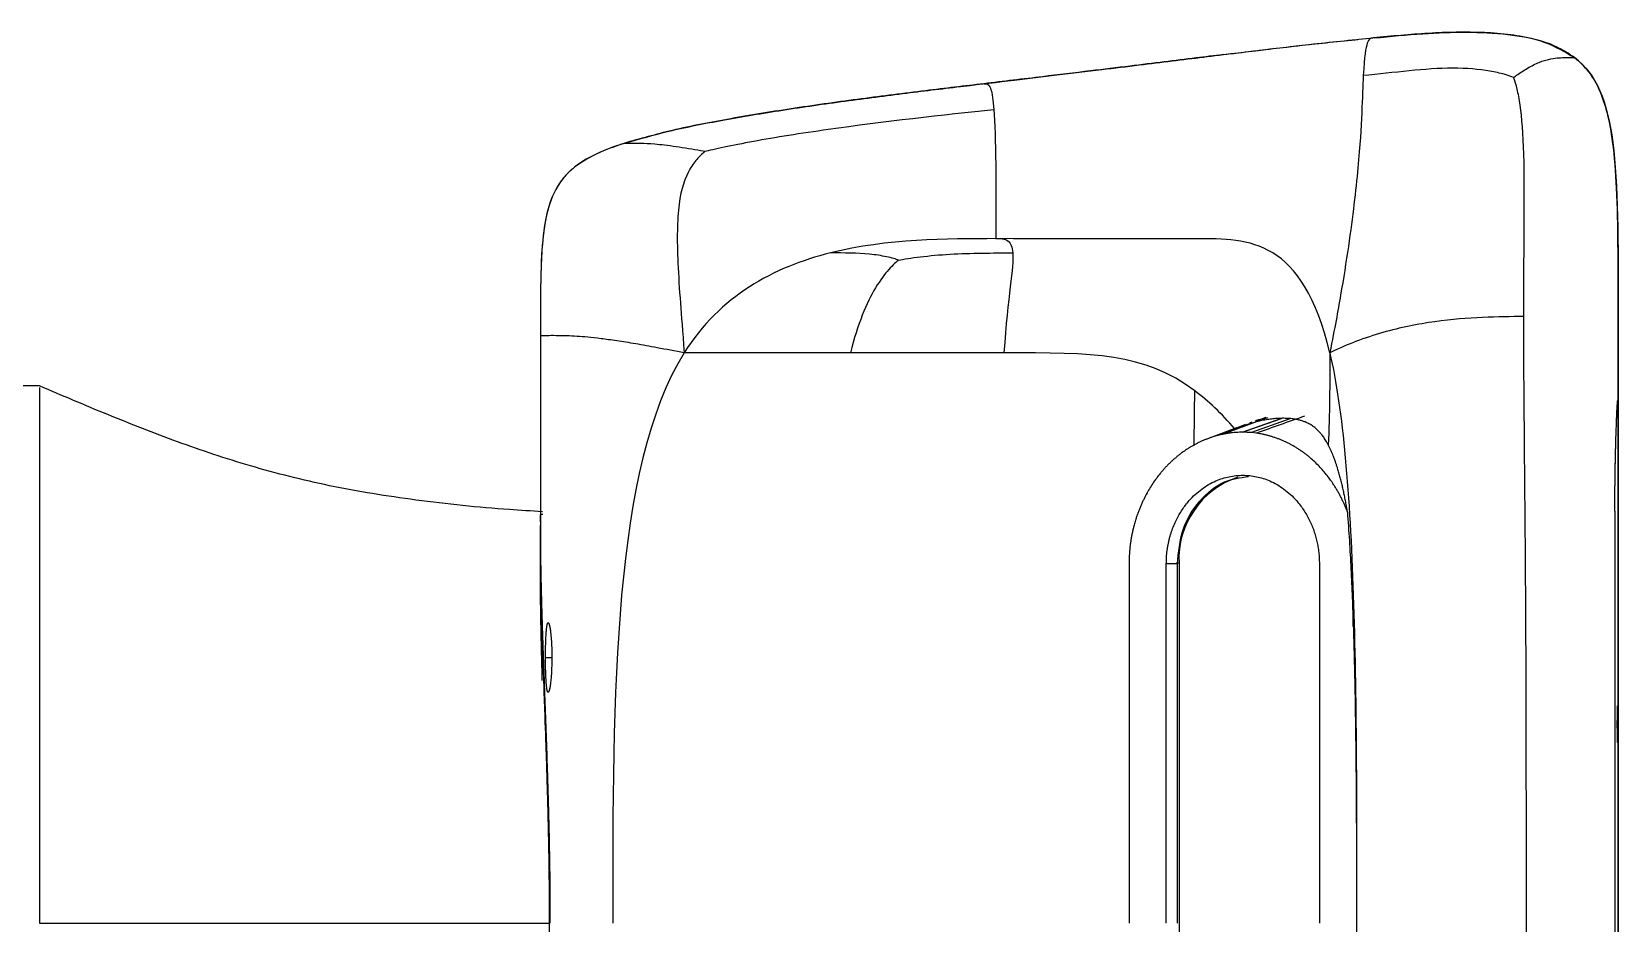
# Model space of a CAD drawing. Header units: millimetres. Extents: x 0 to 1189, y 0 to 841.
# Drawn here: x 848.8 to 920.6, y 315.5 to 355.8 of the extents above; entities that cross this region are included whole.
import ezdxf

# ---------------------------------------------------------------- set-up
doc = ezdxf.new("R2010")
doc.units = ezdxf.units.MM

msp = doc.modelspace()

# ---------------------------------------------------------------- linework, layer by layer
at = {"color": 7, "linetype": 'Continuous', "lineweight": 25}
for p, q in [((891.912, 353.469), (891.913, 353.469)), ((892.458, 346.466), (892.731, 346.452)), ((849.207, 339.809), (848.282, 339.809)), ((920.6, 291.904), (920.6, 339.15)), ((903.724, 338.063), (903.664, 338.041)), ((905.791, 338.331), (904.014, 337.7)), ((903.335, 337.916), (902, 337.412)), ((903.623, 337.717), (904.035, 337.865)), ((904.234, 337.675), (904.014, 337.7)), ((920.449, 334.15), (920.449, 296.904)), ((920.449, 334.15), (920.449, 296.904)), ((871.851, 332.061), (871.851, 333.513)), ((898.482, 332.029), (898.477, 331.776)), ((900.163, 315.527), (900.163, 331.777)), ((900.663, 331.777), (900.163, 331.777)), ((900.738, 331.8), (900.626, 331.8)), ((900.663, 315.527), (900.663, 331.777)), ((900.738, 331.8), (900.738, 299.3)), ((900.738, 331.8), (900.738, 299.3)), ((907.084, 331.777), (907.084, 315.527))]:
    msp.add_line(p, q, dxfattribs=at)
at = {"color": 8, "linetype": 'Continuous', "lineweight": 25}
for p, q in [((903.71, 338.046), (902.272, 337.507)), ((903.993, 338.13), (902.486, 337.569)), ((904.272, 338.201), (902.701, 337.62)), ((905.377, 338.346), (903.623, 337.717)), ((904.035, 338.168), (903.918, 338.125)), ((904.035, 337.865), (905.377, 338.346)), ((904.659, 338.378), (904.177, 338.199)), ((904.376, 338.296), (904.192, 338.227)), ((904.743, 338.375), (904.465, 338.272)), ((900.738, 331.8), (900.667, 331.8)), ((872.085, 327.537), (872.371, 327.537))]:
    msp.add_line(p, q, dxfattribs=at)
at = {"color": 7, "linetype": 'Continuous', "lineweight": 25, "flags": 128}
msp.add_lwpolyline([(898.477, 331.776), (898.477, 326.251), (898.477, 322.677), (898.477, 319.102), (898.477, 315.527)], dxfattribs=at)
at = {"color": 8, "linetype": 'Continuous', "lineweight": 25}
msp.add_arc((904.65, 331.978), 3.917, 108.7427, 182.59116, dxfattribs=at)
at = {"color": 7, "linetype": 'Continuous', "lineweight": 25}
for points, knots in [([(875.632, 350.773), (876.308, 350.965), (877.783, 351.384), (880.188, 351.848), (882.844, 352.293), (885.614, 352.688), (888.348, 353.041), (890.901, 353.349), (893.17, 353.618), (895.247, 353.867), (897.131, 354.095), (898.869, 354.307), (900.401, 354.496), (901.842, 354.674), (903.62, 354.895), (905.861, 355.157), (907.715, 355.371), (908.736, 355.461), (908.821, 355.469)], [0, 0, 0, 0, 0.062771, 0.1371, 0.218832, 0.303684, 0.387314, 0.465356, 0.533679, 0.591594, 0.652429, 0.703383, 0.748163, 0.790469, 0.833189, 0.908364, 0.992295, 1, 1, 1, 1]), ([(902.743, 354.785), (903.346, 354.859), (904.73, 355.028), (906.99, 355.287), (908.649, 355.453), (909.525, 355.541)], [0, 0, 0, 0, 0.267248, 0.612857, 1, 1, 1, 1]), ([(909.525, 355.541), (909.525, 355.541), (909.525, 355.541), (909.252, 355.488), (909.116, 354.714), (909.071, 353.834)], [0, 0, 0, 0, 0.5, 0.75, 1, 1, 1, 1]), ([(918.629, 354.653), (918.364, 354.824), (917.827, 355.174), (916.838, 355.492), (915.723, 355.7), (914.084, 355.827), (912.026, 355.773), (910.356, 355.618), (909.525, 355.541)], [0, 0, 0, 0, 0.109914, 0.22365, 0.341565, 0.466418, 0.734642, 1, 1, 1, 1]), ([(909.568, 355.535), (910.3, 355.607), (911.684, 355.744), (913.705, 355.826), (915.551, 355.734), (917.255, 355.452), (918.19, 354.908), (918.629, 354.653)], [0, 0, 0, 0, 0.238067, 0.450039, 0.652786, 0.837035, 1, 1, 1, 1]), ([(902.743, 354.785), (902.329, 354.734), (901.428, 354.624), (900.029, 354.45), (898.442, 354.255), (896.614, 354.032), (894.414, 353.767), (892.8, 353.574), (891.913, 353.469)], [0, 0, 0, 0, 0.112634, 0.24563, 0.390093, 0.556763, 0.756389, 1, 1, 1, 1]), ([(915.87, 353.755), (915.912, 353.786), (915.978, 353.834), (916.133, 353.941), (916.218, 353.998), (916.392, 354.107), (916.481, 354.161), (916.659, 354.26), (916.748, 354.306), (917.01, 354.431), (917.178, 354.496), (917.485, 354.585), (917.765, 354.637), (918.016, 354.647), (918.136, 354.648), (918.165, 354.648), (918.172, 354.649), (918.173, 354.649), (918.174, 354.649), (918.174, 354.649), (918.176, 354.649), (918.183, 354.649), (918.211, 354.649), (918.314, 354.65), (918.629, 354.653), (918.629, 354.653), (918.629, 354.653)], [0, 0, 0, 0, 0.03125, 0.03125, 0.0625, 0.0625, 0.09375, 0.09375, 0.125, 0.125, 0.1875, 0.1875, 0.25, 0.3125, 0.328125, 0.332031, 0.333008, 0.333252, 0.333252, 0.333496, 0.333984, 0.335937, 0.34375, 0.375, 0.5, 1, 1, 1, 1]), ([(920.6, 339.15), (920.6, 339.212), (920.6, 340.507), (920.6, 342.845), (920.601, 345.985), (920.553, 348.594), (920.41, 350.592), (920.152, 352.079), (919.804, 353.152), (919.32, 354.031), (918.856, 354.448), (918.629, 354.653)], [0, 0, 0, 0, 0.011507, 0.240584, 0.434687, 0.595181, 0.725505, 0.806439, 0.87642, 0.939421, 1, 1, 1, 1]), ([(909.071, 353.834), (909.048, 353.394), (909.014, 352.267), (908.9, 350.275), (908.661, 348.049), (908.416, 346.181), (908.05, 343.89), (907.786, 342.46), (907.554, 341.309)], [0, 0, 0, 0, 0.25, 0.5, 0.625, 0.75, 0.875, 1, 1, 1, 1]), ([(915.87, 353.755), (915.786, 353.787), (915.472, 353.897), (914.593, 354.099), (912.601, 354.268), (910.438, 353.966), (909.071, 353.834)], [0, 0, 0, 0, 0.125, 0.25, 0.5, 1, 1, 1, 1]), ([(916.328, 342.948), (916.328, 346.345), (916.417, 350.123), (916.189, 352.519), (915.995, 353.401), (915.898, 353.681), (915.87, 353.755)], [0, 0, 0, 0, 0.5, 0.75, 0.875, 1, 1, 1, 1]), ([(891.912, 353.469), (891.035, 353.364), (889.201, 353.146), (886.347, 352.787), (883.393, 352.377), (880.535, 351.912), (877.936, 351.423), (876.358, 350.978), (875.632, 350.773)], [0, 0, 0, 0, 0.162176, 0.338691, 0.520011, 0.697373, 0.860867, 1, 1, 1, 1]), ([(892.367, 352.295), (890.126, 352.053), (885.95, 351.594), (881.897, 350.945), (880.103, 350.589), (879.464, 350.441), (879.296, 350.402)], [0, 0, 0, 0, 0.5, 0.75, 0.875, 1, 1, 1, 1]), ([(875.632, 350.773), (875.217, 350.629), (874.469, 350.368), (873.645, 349.915), (873.084, 349.434), (872.626, 348.892), (872.205, 348), (872.018, 346.993), (871.927, 346.069), (871.885, 345.251), (871.863, 344.419), (871.854, 343.649), (871.851, 342.879), (871.851, 342.355), (871.851, 342.082)], [0, 0, 0, 0, 0.1378111, 0.2482241, 0.2929141, 0.3340326, 0.4209007, 0.5294214, 0.592091, 0.6565922, 0.7261493, 0.8072716, 0.899788, 1, 1, 1, 1]), ([(875.632, 350.773), (873.024, 349.934), (872.013, 348.689), (871.86, 344.764), (871.853, 343.438), (871.851, 342.492), (871.851, 341.987), (871.851, 339.302), (871.851, 336.651), (871.851, 333.676)], [0, 0, 0, 0, 0.5, 0.625, 0.6875, 0.6875, 0.75, 0.75, 1, 1, 1, 1]), ([(879.296, 350.402), (879.197, 350.419), (878.847, 350.482), (878.069, 350.612), (876.826, 350.773), (875.632, 350.773), (875.632, 350.773), (875.632, 350.773)], [0, 0, 0, 0, 0.0625, 0.125, 0.25, 0.5, 1, 1, 1, 1]), ([(879.296, 350.402), (879.224, 350.343), (878.978, 350.127), (878.483, 349.471), (878.133, 348.482), (878.032, 346.866), (878.057, 345.426), (878.181, 343.549), (878.285, 342.322), (878.36, 341.309)], [0, 0, 0, 0, 0.125, 0.25, 0.5, 0.625, 0.75, 0.875, 1, 1, 1, 1]), ([(888.056, 345.499), (887.946, 345.538), (887.54, 345.655), (886.492, 345.821), (885.582, 345.821), (884.976, 345.821)], [0, 0, 0, 0, 0.25, 0.5, 1, 1, 1, 1]), ([(888.056, 345.499), (887.964, 345.427), (887.628, 345.132), (886.811, 344.049), (886.2, 342.598), (885.874, 341.309)], [0, 0, 0, 0, 0.25, 0.5, 1, 1, 1, 1]), ([(888.056, 345.499), (888.258, 345.538), (888.996, 345.655), (890.832, 345.821), (892.315, 345.821), (893.222, 345.821)], [0, 0, 0, 0, 0.25, 0.5, 1, 1, 1, 1]), ([(916.328, 342.948), (915.775, 342.94), (914.501, 342.922), (912.716, 342.794), (911.139, 342.524), (909.967, 342.246), (908.723, 341.831), (908.047, 341.539), (907.554, 341.309)], [0, 0, 0, 0, 0.25, 0.5, 0.625, 0.75, 0.875, 1, 1, 1, 1]), ([(920.6, 339.15), (920.602, 340.369), (920.603, 341.61), (920.6, 342.851), (920.6, 342.874)], [0, 0, 0, 0, 0.981389, 1, 1, 1, 1]), ([(871.851, 342.082), (871.851, 341.157), (871.851, 339.159), (871.851, 336.204), (871.852, 334.174), (871.852, 333.226)], [0, 0, 0, 0, 0.315004, 0.680132, 1, 1, 1, 1]), ([(878.36, 341.309), (877.942, 341.386), (877.153, 341.53), (876.152, 341.718), (875.295, 341.855), (874.576, 341.949), (873.972, 342.015), (873.265, 342.071), (872.654, 342.084), (872.167, 342.081), (871.928, 342.082), (871.852, 342.082), (871.852, 342.082), (871.852, 342.082)], [0, 0, 0, 0, 0.053127, 0.10043, 0.147655, 0.193935, 0.240665, 0.287492, 0.402669, 0.525352, 0.678417, 0.839938, 1, 1, 1, 1]), ([(871.946, 334.127), (871.447, 334.157), (869.535, 334.27), (866.313, 334.606), (862.394, 335.227), (858.793, 336.138), (855.457, 337.248), (852.291, 338.495), (850.231, 339.372), (849.207, 339.808)], [0, 0, 0, 0, 0.0634805, 0.2436166, 0.4116434, 0.5675393, 0.7152878, 0.8584658, 1, 1, 1, 1]), ([(849.207, 339.747), (849.207, 339.747), (849.207, 339.748), (849.207, 339.132), (849.207, 338.017), (849.207, 336.408), (849.207, 334.362), (849.207, 331.894), (849.207, 329.059), (849.207, 325.935), (849.207, 322.592), (849.207, 319.099), (849.207, 316.718), (849.207, 315.527)], [0, 0, 0, 0, 0.062351, 0.156093, 0.249906, 0.343719, 0.437461, 0.531177, 0.624899, 0.718693, 0.812516, 0.906285, 1, 1, 1, 1]), ([(920.449, 334.15), (920.449, 334.205), (920.449, 334.314), (920.45, 334.477), (920.45, 334.639), (920.451, 334.801), (920.452, 334.963), (920.455, 335.23), (920.459, 335.598), (920.466, 336.057), (920.474, 336.499), (920.487, 337.061), (920.506, 337.702), (920.525, 338.228), (920.54, 338.567), (920.55, 338.777), (920.559, 338.943), (920.566, 339.042), (920.571, 339.098), (920.574, 339.128), (920.577, 339.147), (920.579, 339.149), (920.58, 339.15)], [0, 0, 0, 0, 0.02082, 0.041602, 0.062369, 0.083142, 0.103943, 0.124793, 0.18668, 0.2487, 0.310771, 0.372933, 0.498542, 0.624473, 0.687351, 0.74995, 0.812444, 0.874699, 0.906097, 0.937396, 0.968673, 1, 1, 1, 1]), ([(920.449, 334.15), (920.449, 334.201), (920.449, 334.302), (920.45, 334.455), (920.45, 334.61), (920.451, 334.767), (920.452, 334.925), (920.454, 335.084), (920.455, 335.244), (920.457, 335.406), (920.459, 335.568), (920.461, 335.73), (920.463, 335.893), (920.47, 336.265), (920.483, 336.901), (920.507, 337.727), (920.53, 338.37), (920.547, 338.721), (920.556, 338.893), (920.562, 338.989), (920.567, 339.062), (920.572, 339.113), (920.576, 339.145), (920.579, 339.149), (920.58, 339.15)], [0, 0, 0, 0, 0.019249, 0.038769, 0.058558, 0.078617, 0.098947, 0.119547, 0.140417, 0.161557, 0.182967, 0.204648, 0.226599, 0.24882, 0.357628, 0.498571, 0.649512, 0.749856, 0.793309, 0.836058, 0.878101, 0.919439, 0.960072, 1, 1, 1, 1]), ([(920.599, 339.15), (920.599, 339.15), (920.6, 339.15), (920.587, 339.15), (920.58, 339.15)], [0, 0, 0, 0, 0.464856, 1, 1, 1, 1]), ([(904.547, 338.258), (904.502, 338.249), (904.411, 338.232), (904.32, 338.212), (904.273, 338.201)], [0, 0, 0, 0, 0.488463, 1, 1, 1, 1]), ([(905.377, 338.346), (905.341, 338.345), (905.268, 338.343), (905.156, 338.337), (905.041, 338.328), (904.922, 338.315), (904.8, 338.299), (904.674, 338.281), (904.59, 338.266), (904.547, 338.258)], [0, 0, 0, 0, 0.133984, 0.270726, 0.41035, 0.552998, 0.698778, 0.847761, 1, 1, 1, 1]), ([(905.792, 338.331), (905.77, 338.333), (905.726, 338.337), (905.658, 338.342), (905.578, 338.345), (905.501, 338.347), (905.43, 338.347), (905.395, 338.347), (905.377, 338.346)], [0, 0, 0, 0, 0.165078, 0.331741, 0.499886, 0.749947, 0.874972, 1, 1, 1, 1]), ([(906.012, 338.301), (905.976, 338.307), (905.905, 338.319), (905.83, 338.327), (905.792, 338.331)], [0, 0, 0, 0, 0.499159, 1, 1, 1, 1]), ([(907.254, 337.527), (907.236, 337.551), (907.201, 337.598), (907.146, 337.664), (907.092, 337.726), (907.014, 337.807), (906.911, 337.902), (906.77, 338.009), (906.615, 338.102), (906.457, 338.176), (906.306, 338.231), (906.164, 338.271), (906.062, 338.291), (906.012, 338.301)], [0, 0, 0, 0, 0.067043, 0.131152, 0.192281, 0.250389, 0.380521, 0.500498, 0.62968, 0.749916, 0.835141, 0.918395, 1, 1, 1, 1]), ([(902.272, 337.507), (902.226, 337.492), (902.132, 337.462), (901.995, 337.411), (901.858, 337.356), (901.723, 337.296), (901.59, 337.232), (901.458, 337.164), (901.328, 337.091), (901.199, 337.014), (901.114, 336.959), (901.072, 336.932)], [0, 0, 0, 0, 0.1114583, 0.2226236, 0.333584, 0.4444278, 0.5552437, 0.6661205, 0.7771467, 0.8884107, 1, 1, 1, 1]), ([(902.486, 337.569), (902.45, 337.56), (902.379, 337.54), (902.308, 337.518), (902.272, 337.507)], [0, 0, 0, 0, 0.50015, 1, 1, 1, 1]), ([(902.701, 337.62), (902.665, 337.612), (902.593, 337.597), (902.522, 337.578), (902.486, 337.569)], [0, 0, 0, 0, 0.500292, 1, 1, 1, 1]), ([(903.623, 337.717), (903.572, 337.716), (903.469, 337.715), (903.314, 337.707), (903.16, 337.694), (903.007, 337.675), (902.854, 337.651), (902.752, 337.63), (902.701, 337.62)], [0, 0, 0, 0, 0.166967, 0.333611, 0.500084, 0.666539, 0.833127, 1, 1, 1, 1]), ([(904.014, 337.7), (903.971, 337.703), (903.884, 337.71), (903.754, 337.716), (903.667, 337.717), (903.623, 337.717)], [0, 0, 0, 0, 0.332824, 0.666085, 1, 1, 1, 1]), ([(905.07, 337.476), (905.024, 337.491), (904.932, 337.521), (904.794, 337.561), (904.655, 337.596), (904.515, 337.627), (904.375, 337.654), (904.281, 337.668), (904.234, 337.675)], [0, 0, 0, 0, 0.167776, 0.334938, 0.501613, 0.667929, 0.834014, 1, 1, 1, 1]), ([(905.873, 337.116), (905.83, 337.14), (905.744, 337.188), (905.613, 337.254), (905.48, 337.316), (905.345, 337.373), (905.208, 337.427), (905.116, 337.46), (905.07, 337.476)], [0, 0, 0, 0, 0.16611, 0.332267, 0.498605, 0.665253, 0.832341, 1, 1, 1, 1]), ([(907.489, 337.144), (907.468, 337.183), (907.429, 337.257), (907.368, 337.358), (907.311, 337.447), (907.272, 337.501), (907.254, 337.527)], [0, 0, 0, 0, 0.285858, 0.548162, 0.78637, 1, 1, 1, 1]), ([(900.885, 336.802), (900.845, 336.772), (900.764, 336.712), (900.645, 336.617), (900.529, 336.519), (900.415, 336.418), (900.304, 336.312), (900.196, 336.203), (900.09, 336.091), (899.987, 335.975), (899.859, 335.823), (899.712, 335.634), (899.548, 335.402), (899.395, 335.16), (899.252, 334.91), (899.166, 334.737), (899.123, 334.65)], [0, 0, 0, 0, 0.055761, 0.11137, 0.166868, 0.222299, 0.277707, 0.333135, 0.388626, 0.444224, 0.499971, 0.600013, 0.699784, 0.799536, 0.899524, 1, 1, 1, 1]), ([(901.072, 336.932), (901.041, 336.911), (900.978, 336.869), (900.916, 336.824), (900.885, 336.802)], [0, 0, 0, 0, 0.500286, 1, 1, 1, 1]), ([(906.616, 336.605), (906.576, 336.637), (906.497, 336.701), (906.376, 336.793), (906.253, 336.88), (906.128, 336.963), (906.002, 337.042), (905.916, 337.092), (905.873, 337.116)], [0, 0, 0, 0, 0.167934, 0.335188, 0.501891, 0.668173, 0.834165, 1, 1, 1, 1]), ([(908.266, 334.333), (908.245, 334.383), (908.203, 334.483), (908.135, 334.63), (908.064, 334.775), (907.989, 334.917), (907.911, 335.057), (907.83, 335.194), (907.745, 335.329), (907.657, 335.461), (907.541, 335.624), (907.395, 335.816), (907.214, 336.03), (907.024, 336.233), (906.825, 336.426), (906.685, 336.545), (906.616, 336.605)], [0, 0, 0, 0, 0.0557466, 0.1113469, 0.1668439, 0.2222813, 0.2777026, 0.3331515, 0.3886716, 0.4443064, 0.500099, 0.6000965, 0.6998315, 0.7995581, 0.8995302, 1, 1, 1, 1]), ([(907.908, 336.09), (907.894, 336.133), (907.866, 336.224), (907.819, 336.362), (907.768, 336.506), (907.716, 336.643), (907.661, 336.778), (907.607, 336.903), (907.549, 337.028), (907.509, 337.106), (907.489, 337.144)], [0, 0, 0, 0, 0.110254, 0.230173, 0.360003, 0.500018, 0.613175, 0.750106, 0.874586, 1, 1, 1, 1]), ([(907.97, 335.882), (907.96, 335.916), (907.94, 335.986), (907.919, 336.054), (907.908, 336.09)], [0, 0, 0, 0, 0.47849, 1, 1, 1, 1]), ([(908.029, 335.672), (908.02, 335.706), (908, 335.777), (907.981, 335.846), (907.97, 335.882)], [0, 0, 0, 0, 0.4786701, 1, 1, 1, 1]), ([(900.163, 331.777), (900.163, 331.827), (900.164, 331.926), (900.171, 332.075), (900.183, 332.222), (900.2, 332.369), (900.221, 332.514), (900.247, 332.659), (900.277, 332.802), (900.313, 332.945), (900.353, 333.086), (900.412, 333.272), (900.498, 333.501), (900.651, 333.838), (900.875, 334.226), (901.246, 334.708), (901.748, 335.173), (902.37, 335.528), (903.003, 335.731), (903.623, 335.794), (904.244, 335.731), (904.877, 335.528), (905.499, 335.173), (906.001, 334.708), (906.372, 334.226), (906.592, 333.845), (906.74, 333.521), (906.835, 333.275), (906.913, 333.029), (906.976, 332.785), (907.024, 332.537), (907.059, 332.287), (907.08, 332.033), (907.083, 331.863), (907.084, 331.777)], [0, 0, 0, 0, 0.011925, 0.023782, 0.035587, 0.047357, 0.059109, 0.070859, 0.082622, 0.094417, 0.106259, 0.118165, 0.141959, 0.165703, 0.209288, 0.252934, 0.319488, 0.38587, 0.443093, 0.500005, 0.556895, 0.61414, 0.680499, 0.747076, 0.790699, 0.834307, 0.856197, 0.878179, 0.898605, 0.918871, 0.93906, 0.959255, 0.979541, 1, 1, 1, 1]), ([(900.663, 331.777), (900.715, 332.301), (900.818, 333.349), (901.62, 334.665), (902.687, 335.548), (903.507, 335.664), (903.874, 335.716)], [0, 0, 0, 0, 0.262381, 0.524762, 0.787143, 1, 1, 1, 1]), ([(908.136, 335.241), (908.128, 335.277), (908.111, 335.349), (908.085, 335.456), (908.057, 335.564), (908.038, 335.636), (908.029, 335.672)], [0, 0, 0, 0, 0.241321, 0.488351, 0.741205, 1, 1, 1, 1]), ([(908.232, 334.798), (908.224, 334.835), (908.209, 334.909), (908.186, 335.02), (908.161, 335.131), (908.145, 335.205), (908.136, 335.241)], [0, 0, 0, 0, 0.243826, 0.491707, 0.743733, 1, 1, 1, 1]), ([(899.123, 334.65), (899.1, 334.601), (899.053, 334.503), (898.989, 334.353), (898.928, 334.202), (898.87, 334.05), (898.817, 333.896), (898.784, 333.792), (898.768, 333.74)], [0, 0, 0, 0, 0.167902, 0.335136, 0.501832, 0.66812, 0.834132, 1, 1, 1, 1]), ([(908.275, 334.57), (908.268, 334.608), (908.254, 334.684), (908.239, 334.759), (908.232, 334.798)], [0, 0, 0, 0, 0.489379, 1, 1, 1, 1]), ([(908.316, 334.338), (908.309, 334.376), (908.296, 334.454), (908.282, 334.531), (908.275, 334.57)], [0, 0, 0, 0, 0.485156, 1, 1, 1, 1]), ([(871.851, 333.944), (871.852, 333.957), (871.852, 333.979), (871.887, 333.999), (871.92, 334.019), (871.955, 334.019), (871.968, 334.019)], [0, 0, 0, 0, 0.332821, 0.598507, 0.846268, 1, 1, 1, 1]), ([(871.851, 333.676), (871.851, 333.678), (871.851, 333.737), (871.852, 333.828), (871.851, 333.909), (871.851, 333.944), (871.851, 333.946)], [0, 0, 0, 0, 0.0181638, 0.4951703, 0.9721214, 1, 1, 1, 1]), ([(871.851, 333.676), (871.851, 333.707), (871.851, 333.822), (871.851, 333.892), (871.851, 333.944)], [0, 0, 0, 0, 0.2657642, 1, 1, 1, 1]), ([(898.768, 333.74), (898.757, 333.702), (898.734, 333.627), (898.714, 333.552), (898.703, 333.514)], [0, 0, 0, 0, 0.500296, 1, 1, 1, 1]), ([(908.357, 334.103), (908.342, 334.142), (908.313, 334.219), (908.282, 334.295), (908.266, 334.333)], [0, 0, 0, 0, 0.500416, 1, 1, 1, 1]), ([(908.351, 334.118), (908.346, 334.153), (908.334, 334.227), (908.322, 334.3), (908.316, 334.338)], [0, 0, 0, 0, 0.481223, 1, 1, 1, 1]), ([(908.351, 334.118), (908.384, 333.687), (908.414, 333.255), (908.467, 332.395), (908.491, 331.968), (908.556, 330.676), (908.59, 329.808), (908.618, 328.951)], [0, 0, 0, 0, 0.25, 0.25, 0.5, 0.5, 1, 1, 1, 1]), ([(871.851, 333.659), (871.851, 333.633), (871.851, 333.58), (871.851, 333.494), (871.851, 333.403), (871.852, 333.307), (871.852, 333.206), (871.852, 333.1), (871.853, 332.988), (871.854, 332.758), (871.857, 332.377), (871.864, 331.798), (871.876, 331.147), (871.889, 330.571), (871.901, 330.111), (871.91, 329.794), (871.919, 329.466), (871.93, 329.13), (871.937, 328.898), (871.941, 328.781)], [0, 0, 0, 0, 0.030906, 0.061898, 0.092982, 0.124163, 0.155447, 0.18684, 0.218347, 0.249975, 0.374384, 0.499978, 0.624703, 0.749896, 0.800121, 0.850199, 0.900175, 0.950093, 1, 1, 1, 1]), ([(872.271, 315.527), (872.27, 315.826), (872.269, 316.441), (872.261, 317.383), (872.248, 318.368), (872.23, 319.39), (872.206, 320.447), (872.181, 321.41), (872.154, 322.335), (872.124, 323.276), (872.088, 324.32), (872.052, 325.329), (872.022, 326.181), (871.992, 327.023), (871.962, 327.891), (871.933, 328.806), (871.909, 329.634), (871.889, 330.377), (871.872, 331.143), (871.86, 331.963), (871.854, 332.704), (871.853, 333.038), (871.852, 333.171)], [0, 0, 0, 0, 0.03839, 0.078792, 0.12122, 0.165684, 0.21219, 0.260742, 0.294877, 0.338497, 0.391602, 0.44408, 0.487673, 0.522383, 0.57775, 0.631651, 0.684052, 0.734947, 0.784356, 0.855122, 0.942505, 1, 1, 1, 1]), ([(872.271, 315.527), (872.266, 316.528), (872.255, 318.561), (872.181, 321.53), (872.088, 324.356), (871.994, 326.942), (871.917, 329.225), (871.87, 331.094), (871.853, 332.4), (871.853, 332.889), (871.853, 333.063)], [0, 0, 0, 0, 0.1299545, 0.2638079, 0.396214, 0.5285341, 0.6611229, 0.7935895, 0.9262428, 1, 1, 1, 1]), ([(898.703, 333.514), (898.689, 333.46), (898.662, 333.353), (898.625, 333.19), (898.592, 333.027), (898.563, 332.862), (898.539, 332.697), (898.518, 332.532), (898.502, 332.365), (898.489, 332.197), (898.484, 332.085), (898.482, 332.029)], [0, 0, 0, 0, 0.111505, 0.222702, 0.33368, 0.444529, 0.55534, 0.666202, 0.777207, 0.888443, 1, 1, 1, 1]), ([(871.852, 331.39), (871.852, 331.422), (871.852, 331.49), (871.852, 331.593), (871.852, 331.704), (871.851, 331.822), (871.851, 331.944), (871.851, 332.021), (871.851, 332.061)], [0, 0, 0, 0, 0.122191, 0.26219, 0.419986, 0.595567, 0.788913, 1, 1, 1, 1]), ([(871.91, 327.68), (871.908, 327.746), (871.905, 327.877), (871.901, 328.07), (871.896, 328.259), (871.892, 328.446), (871.889, 328.628), (871.885, 328.808), (871.881, 328.984), (871.878, 329.156), (871.875, 329.325), (871.872, 329.49), (871.87, 329.651), (871.867, 329.852), (871.863, 330.09), (871.86, 330.363), (871.857, 330.632), (871.855, 330.896), (871.853, 331.152), (871.853, 331.31), (871.852, 331.39)], [0, 0, 0, 0, 0.041443, 0.082918, 0.124427, 0.165971, 0.207551, 0.249166, 0.290818, 0.332507, 0.374231, 0.415993, 0.45779, 0.499623, 0.575229, 0.653954, 0.735798, 0.820758, 0.908828, 1, 1, 1, 1]), ([(871.941, 328.781), (871.943, 328.709), (871.948, 328.564), (871.955, 328.342), (871.963, 328.117), (871.971, 327.887), (871.979, 327.654), (871.993, 327.26), (872.013, 326.694), (872.038, 326.022), (872.06, 325.416), (872.08, 324.886), (872.099, 324.348), (872.119, 323.803), (872.138, 323.25), (872.15, 322.876), (872.156, 322.689)], [0, 0, 0, 0, 0.041467, 0.082983, 0.12456, 0.166216, 0.207963, 0.249817, 0.37457, 0.499526, 0.583776, 0.667565, 0.75099, 0.834145, 0.917119, 1, 1, 1, 1]), ([(872.085, 327.537), (872.085, 327.563), (872.085, 327.615), (872.085, 327.693), (872.086, 327.77), (872.087, 327.872), (872.089, 327.997), (872.093, 328.142), (872.097, 328.282), (872.103, 328.414), (872.109, 328.539), (872.114, 328.615), (872.117, 328.652)], [0, 0, 0, 0, 0.062929, 0.125683, 0.188418, 0.251288, 0.3757, 0.500043, 0.624498, 0.748801, 0.87453, 1, 1, 1, 1]), ([(872.117, 328.652), (872.118, 328.67), (872.121, 328.707), (872.125, 328.757), (872.13, 328.805), (872.136, 328.864), (872.145, 328.93), (872.156, 328.995), (872.167, 329.047), (872.18, 329.084), (872.193, 329.108), (872.202, 329.111), (872.207, 329.112)], [0, 0, 0, 0, 0.062988, 0.125762, 0.188473, 0.25127, 0.375719, 0.500049, 0.624476, 0.748837, 0.874439, 1, 1, 1, 1]), ([(872.207, 329.112), (872.209, 329.112), (872.214, 329.111), (872.221, 329.105), (872.228, 329.096), (872.238, 329.078), (872.25, 329.047), (872.264, 328.995), (872.279, 328.93), (872.293, 328.85), (872.306, 328.759), (872.314, 328.688), (872.318, 328.653)], [0, 0, 0, 0, 0.062871, 0.125593, 0.188319, 0.251198, 0.375576, 0.500032, 0.624446, 0.748863, 0.874495, 1, 1, 1, 1]), ([(872.318, 328.653), (872.32, 328.634), (872.324, 328.597), (872.33, 328.538), (872.336, 328.477), (872.342, 328.392), (872.35, 328.282), (872.358, 328.142), (872.364, 327.997), (872.368, 327.847), (872.371, 327.693), (872.371, 327.589), (872.371, 327.537)], [0, 0, 0, 0, 0.06299, 0.125757, 0.188464, 0.251275, 0.375758, 0.500018, 0.624492, 0.748747, 0.874396, 1, 1, 1, 1]), ([(908.618, 328.951), (908.627, 328.668), (908.644, 328.104), (908.666, 327.262), (908.685, 326.426), (908.706, 325.293), (908.726, 323.899), (908.749, 321.662), (908.76, 319.433), (908.764, 317.195), (908.765, 316.077), (908.765, 315.527)], [0, 0, 0, 0, 0.063245, 0.12604, 0.18834, 0.250093, 0.379187, 0.499999, 0.749998, 0.87719, 1, 1, 1, 1]), ([(871.94, 326.494), (871.938, 326.557), (871.931, 326.83), (871.923, 327.156), (871.915, 327.459), (871.912, 327.585), (871.911, 327.639), (871.91, 327.664), (871.91, 327.675), (871.91, 327.68)], [0, 0, 0, 0, 0.146121, 0.639449, 0.844288, 0.932054, 0.970213, 0.986915, 1, 1, 1, 1]), ([(872.116, 326.423), (872.115, 326.441), (872.113, 326.478), (872.109, 326.537), (872.106, 326.598), (872.102, 326.683), (872.097, 326.793), (872.093, 326.933), (872.089, 327.078), (872.087, 327.228), (872.085, 327.382), (872.085, 327.486), (872.085, 327.537)], [0, 0, 0, 0, 0.062882, 0.125625, 0.188374, 0.251275, 0.375598, 0.500034, 0.624368, 0.748789, 0.874338, 1, 1, 1, 1]), ([(872.371, 327.537), (872.371, 327.511), (872.371, 327.459), (872.37, 327.382), (872.369, 327.304), (872.367, 327.203), (872.363, 327.078), (872.357, 326.932), (872.349, 326.793), (872.339, 326.66), (872.329, 326.535), (872.321, 326.46), (872.317, 326.422)], [0, 0, 0, 0, 0.062911, 0.125666, 0.18842, 0.251328, 0.375573, 0.500059, 0.624267, 0.748805, 0.874246, 1, 1, 1, 1]), ([(872.206, 325.962), (872.203, 325.963), (872.199, 325.964), (872.192, 325.969), (872.185, 325.979), (872.177, 325.997), (872.166, 326.028), (872.155, 326.08), (872.144, 326.145), (872.134, 326.224), (872.125, 326.316), (872.119, 326.387), (872.116, 326.423)], [0, 0, 0, 0, 0.0629161, 0.125662, 0.1883866, 0.2512385, 0.3756449, 0.5000263, 0.6244238, 0.7488059, 0.8744121, 1, 1, 1, 1]), ([(872.317, 326.422), (872.315, 326.404), (872.311, 326.368), (872.304, 326.318), (872.298, 326.27), (872.289, 326.211), (872.277, 326.145), (872.263, 326.08), (872.248, 326.028), (872.234, 325.99), (872.22, 325.967), (872.21, 325.964), (872.206, 325.962)], [0, 0, 0, 0, 0.062786, 0.125478, 0.188235, 0.251212, 0.375509, 0.500042, 0.624406, 0.748876, 0.874456, 1, 1, 1, 1]), ([(920.56, 324.527), (920.56, 324.549), (920.56, 324.593), (920.56, 324.659), (920.561, 324.723), (920.561, 324.787), (920.562, 324.877), (920.563, 324.991), (920.564, 325.114), (920.566, 325.216), (920.569, 325.293), (920.571, 325.341), (920.573, 325.357), (920.575, 325.341), (920.577, 325.293), (920.579, 325.216), (920.581, 325.114), (920.582, 324.991), (920.582, 324.865), (920.583, 324.745), (920.583, 324.637), (920.583, 324.564), (920.583, 324.527)], [0, 0, 0, 0, 0.02572, 0.051152, 0.076459, 0.101809, 0.127367, 0.188649, 0.250107, 0.311545, 0.372847, 0.436301, 0.50003, 0.563747, 0.627216, 0.688485, 0.749955, 0.811367, 0.872693, 0.915123, 0.957302, 1, 1, 1, 1]), ([(920.583, 324.527), (920.583, 324.505), (920.583, 324.461), (920.583, 324.395), (920.583, 324.331), (920.583, 324.267), (920.582, 324.177), (920.582, 324.063), (920.581, 323.94), (920.579, 323.838), (920.577, 323.761), (920.575, 323.713), (920.573, 323.697), (920.571, 323.713), (920.569, 323.761), (920.566, 323.838), (920.564, 323.94), (920.563, 324.063), (920.561, 324.19), (920.561, 324.309), (920.56, 324.417), (920.56, 324.49), (920.56, 324.527)], [0, 0, 0, 0, 0.025729, 0.051166, 0.076474, 0.10182, 0.127368, 0.188666, 0.250105, 0.311539, 0.372844, 0.436289, 0.50003, 0.563762, 0.627213, 0.68853, 0.749954, 0.811417, 0.872693, 0.915141, 0.957322, 1, 1, 1, 1]), ([(872.156, 322.689), (872.159, 322.59), (872.166, 322.393), (872.175, 322.096), (872.184, 321.798), (872.193, 321.501), (872.202, 321.203), (872.21, 320.905), (872.218, 320.607), (872.226, 320.308), (872.233, 320.009), (872.24, 319.711), (872.246, 319.412), (872.252, 319.113), (872.258, 318.814), (872.263, 318.515), (872.268, 318.215), (872.272, 317.916), (872.276, 317.617), (872.279, 317.318), (872.282, 317.019), (872.284, 316.721), (872.286, 316.422), (872.287, 316.124), (872.288, 315.825), (872.288, 315.626), (872.288, 315.527)], [0, 0, 0, 0, 0.043515, 0.0868011, 0.1298685, 0.1727273, 0.2153872, 0.2578579, 0.3001489, 0.3422693, 0.3842284, 0.4260349, 0.4676978, 0.5092256, 0.5506267, 0.5919096, 0.6330823, 0.6741531, 0.71513, 0.7560209, 0.7968338, 0.8375763, 0.8782564, 0.9188819, 0.9594605, 1, 1, 1, 1]), ([(849.207, 315.527), (850.85, 315.527), (852.483, 315.527), (855.858, 315.527), (857.599, 315.527), (860.388, 315.527), (861.347, 315.527), (863.341, 315.527), (864.379, 315.527), (867.604, 315.527), (869.898, 315.527), (872.271, 315.527)], [0, 0, 0, 0, 0.25, 0.25, 0.5, 0.5, 0.625, 0.625, 0.75, 0.75, 1, 1, 1, 1]), ([(871.851, 297.541), (871.851, 297.567), (871.851, 297.619), (871.851, 297.704), (871.851, 297.792), (871.852, 297.886), (871.852, 297.985), (871.852, 298.088), (871.852, 298.197), (871.853, 298.311), (871.854, 298.429), (871.856, 298.714), (871.861, 299.211), (871.878, 300.259), (871.917, 301.833), (871.981, 303.734), (872.041, 305.406), (872.088, 306.73), (872.135, 308.109), (872.17, 309.257), (872.195, 310.136), (872.21, 310.735), (872.224, 311.335), (872.236, 311.935), (872.246, 312.535), (872.255, 313.134), (872.262, 313.734), (872.267, 314.332), (872.27, 314.93), (872.271, 315.328), (872.271, 315.527)], [0, 0, 0, 0, 0.01237, 0.02477, 0.037202, 0.049669, 0.062173, 0.074715, 0.087299, 0.099927, 0.112601, 0.125324, 0.187683, 0.250612, 0.375617, 0.500745, 0.56328, 0.625721, 0.688635, 0.750773, 0.776482, 0.801959, 0.827228, 0.85231, 0.877225, 0.901994, 0.926636, 0.951172, 0.97562, 1, 1, 1, 1]), ([(871.851, 297.541), (871.851, 297.567), (871.851, 297.618), (871.851, 297.7), (871.852, 297.785), (871.852, 297.872), (871.852, 297.961), (871.853, 298.053), (871.853, 298.146), (871.854, 298.241), (871.854, 298.338), (871.855, 298.436), (871.856, 298.535), (871.856, 298.634), (871.857, 298.735), (871.858, 298.835), (871.859, 298.936), (871.86, 299.037), (871.861, 299.138), (871.863, 299.239), (871.864, 299.339), (871.865, 299.439), (871.867, 299.538), (871.868, 299.636), (871.87, 299.733), (871.871, 299.828), (871.873, 299.923), (871.879, 300.249), (871.893, 300.853), (871.92, 301.822), (871.954, 302.925), (871.993, 304.069), (872.039, 305.339), (872.088, 306.728), (872.137, 308.183), (872.173, 309.351), (872.196, 310.188), (872.211, 310.832), (872.225, 311.466), (872.237, 312.088), (872.248, 312.697), (872.256, 313.293), (872.263, 313.873), (872.267, 314.439), (872.27, 314.988), (872.271, 315.349), (872.271, 315.527)], [0, 0, 0, 0, 0.0122787, 0.0243467, 0.0362039, 0.0478503, 0.0592856, 0.0705098, 0.0815228, 0.0923244, 0.1029145, 0.1132932, 0.1234606, 0.1334166, 0.1431612, 0.1526943, 0.1620158, 0.1711258, 0.1800241, 0.1887107, 0.1971857, 0.205449, 0.2135007, 0.2213407, 0.2289691, 0.2363859, 0.2435911, 0.2505848, 0.3098112, 0.3712644, 0.4349714, 0.5008757, 0.5537989, 0.6258185, 0.6985171, 0.7508375, 0.7789092, 0.8062774, 0.832942, 0.8589035, 0.8841629, 0.908722, 0.9325827, 0.9557474, 0.9782189, 1, 1, 1, 1])]:
    msp.add_open_spline(points, degree=3, knots=knots, dxfattribs=at)
for points in [[(918.629, 354.653), (920.6, 353.141), (920.6, 346.466), (920.6, 315.527), (920.6, 284.588), (920.6, 277.913), (918.629, 276.401)], [(892.367, 352.295), (892.458, 351.128), (892.458, 348.797), (892.458, 346.466)], [(892.458, 346.466), (890.262, 346.466), (887.547, 346.466), (884.976, 345.821)], [(907.554, 341.309), (906.337, 346.466), (901.47, 346.465), (896.849, 346.465), (892.458, 346.466)], [(884.976, 345.821), (882.405, 345.177), (879.978, 343.888), (878.36, 341.309)], [(893.222, 345.821), (893.267, 345.176), (892.997, 343.887), (892.817, 341.309)], [(916.328, 288.106), (916.328, 291.504), (916.447, 300.058), (916.447, 315.527), (916.447, 330.996), (916.328, 339.55), (916.328, 342.948)], [(878.36, 341.309), (875.124, 336.153), (875.124, 325.84), (875.124, 315.527)], [(885.874, 341.309), (883.393, 341.309), (880.877, 341.309), (878.36, 341.309)], [(892.817, 341.309), (890.802, 341.309), (888.356, 341.309), (885.874, 341.309)], [(901.45, 339.59), (899.159, 341.309), (896.849, 341.309), (892.817, 341.309)], [(907.554, 341.309), (907.554, 339.925), (907.554, 338.541), (907.489, 337.144)], [(907.554, 341.309), (908.162, 338.731), (908.466, 334.864), (908.618, 330.352)], [(903.249, 337.883), (902.667, 338.555), (902.06, 339.133), (901.45, 339.59)], [(920.6, 339.15), (920.6, 339.15), (920.6, 339.15), (920.58, 339.15)], [(906.415, 338.443), (905.669, 338.181), (904.942, 337.925), (904.234, 337.675)], [(871.851, 333.676), (871.851, 333.671), (871.851, 333.665), (871.851, 333.659)], [(908.618, 328.951), (908.618, 329.418), (908.618, 329.885), (908.618, 330.352)], [(908.618, 330.352), (908.77, 325.84), (908.77, 315.527), (908.77, 305.214), (908.618, 300.702)]]:
    msp.add_open_spline(points, degree=3, dxfattribs=at)
at = {"color": 8, "linetype": 'Continuous', "lineweight": 25}
for points, knots in [([(891.913, 353.469), (891.914, 353.469), (891.914, 353.468), (891.924, 353.469), (891.957, 353.466), (892.025, 353.471), (892.121, 353.445), (892.216, 353.267), (892.301, 352.95), (892.347, 352.499), (892.367, 352.295)], [0, 0, 0, 0, 0.0943348, 0.291107, 0.4754942, 0.6413522, 0.767978, 0.8742411, 0.9429519, 1, 1, 1, 1]), ([(892.731, 346.452), (892.739, 346.452), (892.841, 346.448), (892.997, 346.384), (893.169, 346.187), (893.204, 345.944), (893.222, 345.821)], [0, 0, 0, 0, 0.028696, 0.407227, 0.698127, 1, 1, 1, 1]), ([(901.419, 337.098), (901.425, 337.552), (901.436, 338.385), (901.446, 339.213), (901.45, 339.59)], [0, 0, 0, 0, 0.544157, 1, 1, 1, 1])]:
    msp.add_open_spline(points, degree=3, knots=knots, dxfattribs=at)

doc.saveas('drawing.dxf')
